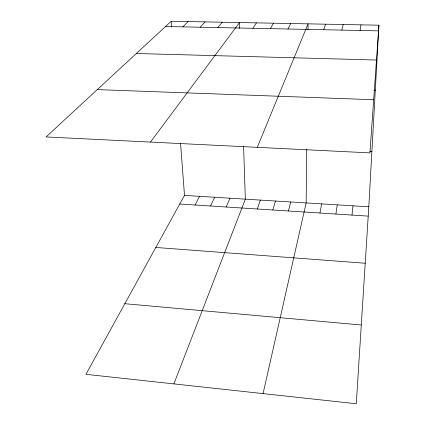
<?xml version="1.0" encoding="UTF-8"?>
<svg xmlns="http://www.w3.org/2000/svg" width="425" height="425" viewBox="0 0 425 425"><rect width="100%" height="100%" fill="white"/><g stroke="black" fill="none" stroke-linecap="round" stroke-linejoin="round"><path stroke-width="0.64" d="M306.728 149.154L306.154 202.927L263.064 393.603M307.998 29.787L308.061 23.853L257.279 147.337M180.561 143.634L184.503 195.388L85.94 374.319L356.277 403.75L368.804 206.81L378.925 25.197L171.238 21.25L46.075 136.94L369.931 152.883L378.925 25.197M352.001 215.077L352.968 205.833M335.915 214.046L337.248 204.855M360.108 30.478L360.984 24.857M319.951 213.021L321.645 203.888M341.843 30.106L343.193 24.517M288.384 210.991L290.785 201.976M272.776 209.992L275.522 201.03M323.738 29.739L325.555 24.183M257.29 208.999L260.376 200.09M173.883 383.892L245.337 199.16L243.615 146.742M226.196 207.002L229.957 198.204M210.593 205.998L214.694 197.258M287.996 29.012L290.716 23.524M195.112 205.004L199.543 196.318M270.353 28.65L273.509 23.194M252.859 28.294L256.45 22.87M150.477 142.077L239.53 22.546L239.721 28.395M217.791 27.582L222.238 22.222M200.223 27.227L205.094 21.893M182.803 26.871L188.094 21.569M165.538 26.52L378.526 30.85M136.351 53.497L376.47 60.037M373.984 90.116L375.307 90.158M97.288 89.601L373.676 99.726M369.899 151.608L371.875 151.704M184.503 195.388L368.804 206.81M179.748 204.021L368.215 216.118M155.821 247.456L365.213 263.245M124.844 303.7L361.287 324.998M171.238 21.25L171.673 27.003"/></g></svg>
